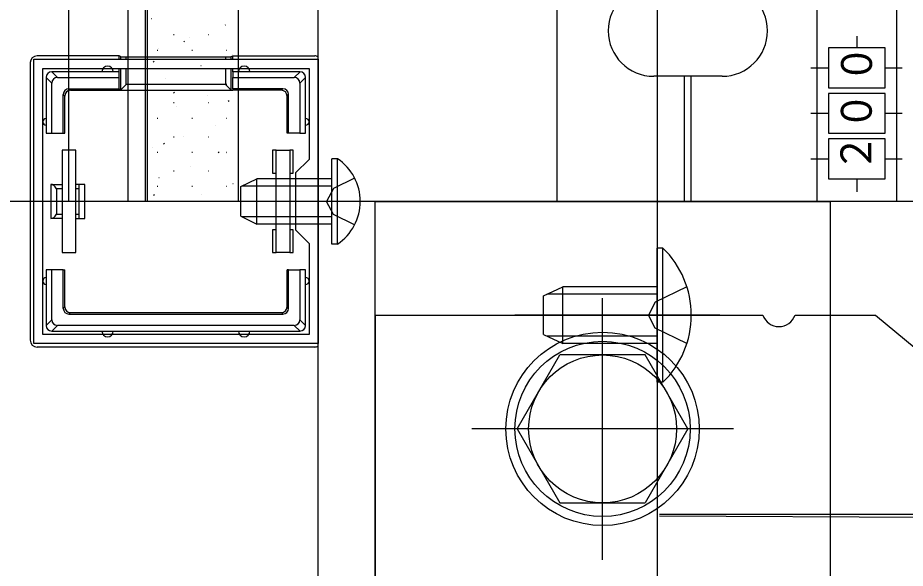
# Model space of a CAD drawing. Units: millimetres, scale not verified. Extents: x -875 to 875, y -1300 to 1292.
# Drawn here: x -286.4 to -208.4, y 204.9 to 253.3 of the extents above; entities that cross this region are included whole.
import ezdxf
from ezdxf.enums import TextEntityAlignment as Align

# ---------------------------------------------------------------- set-up
doc = ezdxf.new("R2010")
doc.units = ezdxf.units.MM
doc.header["$LTSCALE"] = 8
for name, color, linetype in [('0-2_YKK_11', 7, 'Continuous'), ('0-3_YKK_12', 2, 'Continuous'), ('0-4_YKK_13', 4, 'Continuous')]:
    doc.layers.add(name, color=color, linetype=linetype)
doc.styles.add('ＭＳ ゴシック', font='')
doc.styles.get('ＭＳ ゴシック').set_extended_font_data('MS Gothic')

msp = doc.modelspace()

# ---------------------------------------------------------------- linework, layer by layer
at = {"layer": '0-2_YKK_11'}
for points in [[(-259.998, 224.653), (-284.998, 224.653), (-284.998, 249.651), (-259.998, 249.651)], [(-260.798, 225.453), (-284.198, 225.453), (-284.198, 248.851), (-260.798, 248.851), (-260.798, 240.853), (-261.998, 239.653), (-261.998, 234.653), (-260.798, 233.453)]]:
    msp.add_lwpolyline(points, close=True, dxfattribs=at)
at = {"layer": '0-3_YKK_12'}
msp.add_lwpolyline([(-259.998, 850.153), (-230.198, 850.153), (-230.198, 124.153), (-259.998, 124.153)], close=True, dxfattribs=at)
at = {"layer": '0-4_YKK_13'}
for p, q in [((-281.898, 237.153), (-281.898, 297.153)), ((-276.702, 237.153), (-276.702, 297.153)), ((-275.174, 237.153), (-275.174, 297.153)), ((-274.987, 237.153), (-274.987, 297.153)), ((-238.998, 237.153), (-238.998, 297.153)), ((-216.148, 237.153), (-216.148, 297.153)), ((-209.148, 237.153), (-209.148, 297.153)), ((-274.656, 253.201), (-274.665, 253.198)), ((-268.146, 252.666), (-268.156, 252.662)), ((-272.664, 251.787), (-272.714, 251.787)), ((-271.728, 251.238), (-271.811, 251.183)), ((-271.267, 251.561), (-271.276, 251.557)), ((-269.624, 251.787), (-269.674, 251.787)), ((-212.648, 251.688), (-212.648, 250.653)), ((-274.089, 250.412), (-274.139, 250.412)), ((-274.057, 250.573), (-274.066, 250.569)), ((-271.049, 250.412), (-271.099, 250.412)), ((-268.009, 250.412), (-268.059, 250.412)), ((-277.498, 249.952), (-284.699, 249.952)), ((-277.356, 249.887), (-277.498, 249.952)), ((-277.498, 249.651), (-277.498, 249.952)), ((-277.356, 249.887), (-277.356, 249.651)), ((-276.86, 249.861), (-268.136, 249.861)), ((-276.86, 249.651), (-276.86, 249.861)), ((-268.136, 249.861), (-268.136, 249.651)), ((-267.64, 249.887), (-267.498, 249.952)), ((-267.64, 249.651), (-267.64, 249.887)), ((-267.547, 250.037), (-267.557, 250.033)), ((-267.498, 249.952), (-260.297, 249.952)), ((-267.498, 249.651), (-267.498, 249.952)), ((-285.298, 249.353), (-285.298, 224.951)), ((-277.498, 248.552), (-277.498, 248.851)), ((-277.356, 248.851), (-277.356, 246.926)), ((-274.417, 249.458), (-274.5, 249.403)), ((-270.291, 249.065), (-270.3, 249.062)), ((-268.136, 248.851), (-268.136, 247.421)), ((-267.64, 246.926), (-267.64, 248.851)), ((-267.498, 248.552), (-267.498, 248.851)), ((-216.708, 248.903), (-215.148, 248.903)), ((-210.148, 248.903), (-208.673, 248.903)), ((-283.898, 248.059), (-283.398, 247.559)), ((-283.898, 248.052), (-283.898, 244.152)), ((-282.905, 248.052), (-283.405, 248.552)), ((-282.905, 248.052), (-277.498, 248.052)), ((-277.498, 248.052), (-277.498, 248.552)), ((-272.664, 248.797), (-272.714, 248.797)), ((-269.624, 248.797), (-269.674, 248.797)), ((-267.498, 248.552), (-267.498, 248.052)), ((-267.498, 248.052), (-262.091, 248.052)), ((-267.498, 247.052), (-267.498, 248.052)), ((-261.591, 248.552), (-262.091, 248.052)), ((-261.598, 247.559), (-261.098, 248.059)), ((-224.498, 248.153), (-230.498, 248.153)), ((-227.798, 237.153), (-227.798, 248.153)), ((-227.198, 237.153), (-227.198, 248.153)), ((-283.398, 243.152), (-283.398, 247.559)), ((-274.089, 247.422), (-274.139, 247.422)), ((-273.411, 247.96), (-273.42, 247.957)), ((-271.049, 247.422), (-271.099, 247.422)), ((-268.009, 247.422), (-268.059, 247.422)), ((-261.598, 247.559), (-261.598, 243.152)), ((-282.398, 246.552), (-282.267, 246.421)), ((-282.398, 243.152), (-282.398, 246.552)), ((-281.767, 246.921), (-281.898, 247.052)), ((-281.767, 246.921), (-277.498, 246.921)), ((-277.498, 247.052), (-277.498, 246.921)), ((-277.498, 246.921), (-267.498, 246.921)), ((-272.612, 246.735), (-272.696, 246.68)), ((-263.229, 246.921), (-267.498, 246.921)), ((-263.098, 247.052), (-263.229, 246.921)), ((-262.729, 246.421), (-262.598, 246.552)), ((-262.598, 243.152), (-262.598, 246.552)), ((-272.664, 245.807), (-272.714, 245.807)), ((-269.692, 246.436), (-269.701, 246.433)), ((-269.624, 245.807), (-269.674, 245.807)), ((-267.81, 245.996), (-267.893, 245.941)), ((-262.729, 243.152), (-262.729, 246.421)), ((-272.435, 245.465), (-272.444, 245.462)), ((-283.898, 244.152), (-283.898, 243.152)), ((-274.089, 244.432), (-274.139, 244.432)), ((-271.049, 244.432), (-271.099, 244.432)), ((-268.009, 244.432), (-268.059, 244.432)), ((-216.708, 244.903), (-215.148, 244.903)), ((-210.148, 244.903), (-208.673, 244.903)), ((-269.046, 243.824), (-269.055, 243.821)), ((-283.898, 243.152), (-283.398, 243.152)), ((-283.398, 243.152), (-282.398, 243.152)), ((-272.664, 242.817), (-272.714, 242.817)), ((-271.836, 242.836), (-271.845, 242.833)), ((-269.624, 242.817), (-269.674, 242.817)), ((-262.598, 243.152), (-262.729, 243.152)), ((-261.598, 243.152), (-262.598, 243.152)), ((-274.579, 241.865), (-274.588, 241.861)), ((-273.497, 242.232), (-273.58, 242.177)), ((-274.089, 241.442), (-274.139, 241.442)), ((-271.049, 241.442), (-271.099, 241.442)), ((-268.694, 241.493), (-268.777, 241.438)), ((-268.07, 241.329), (-268.079, 241.326)), ((-268.009, 241.442), (-268.059, 241.442)), ((-263.698, 241.652), (-263.998, 241.652)), ((-263.698, 232.652), (-263.698, 241.652)), ((-262.198, 241.652), (-262.498, 241.652)), ((-262.198, 239.652), (-262.198, 241.652)), ((-258.798, 233.403), (-258.798, 240.903)), ((-216.708, 240.903), (-215.148, 240.903)), ((-210.148, 240.903), (-208.673, 240.903)), ((-272.664, 239.827), (-272.714, 239.827)), ((-271.19, 240.224), (-271.199, 240.221)), ((-269.624, 239.827), (-269.674, 239.827)), ((-262.498, 239.652), (-262.198, 239.652)), ((-273.98, 239.236), (-273.99, 239.233)), ((-267.471, 238.7), (-267.48, 238.697)), ((-266.798, 238.453), (-265.398, 239.153)), ((-258.798, 239.153), (-265.398, 239.153)), ((-212.648, 239.153), (-212.648, 237.982)), ((-283.498, 238.652), (-282.498, 238.652)), ((-283.498, 238.652), (-283.498, 235.652)), ((-280.998, 238.652), (-281.298, 238.652)), ((-280.998, 238.27), (-281.298, 238.27)), ((-280.998, 238.27), (-280.998, 238.652)), ((-274.089, 238.452), (-274.139, 238.452)), ((-271.049, 238.452), (-271.099, 238.452)), ((-268.009, 238.452), (-268.059, 238.452)), ((-266.798, 235.853), (-266.798, 238.453)), ((-258.798, 238.499), (-266.707, 238.499)), ((-267.013, 237.153), (-275.174, 237.153)), ((-274.381, 237.729), (-274.465, 237.673)), ((-270.214, 237.729), (-270.223, 237.725)), ((-253.798, 237.153), (-269.298, 237.153)), ((-282.498, 235.652), (-283.498, 235.652)), ((-280.998, 235.652), (-280.498, 235.652)), ((-266.798, 235.853), (-265.398, 235.153)), ((-258.798, 235.808), (-266.707, 235.808)), ((-263.998, 234.652), (-263.998, 232.652)), ((-263.698, 234.652), (-263.998, 234.652)), ((-258.289, 233.403), (-258.798, 233.403)), ((-263.998, 232.652), (-263.698, 232.652)), ((-262.498, 232.652), (-263.698, 232.652)), ((-262.498, 232.652), (-262.198, 232.652)), ((-230.198, 221.253), (-230.198, 233.053)), ((-283.398, 226.745), (-283.398, 231.152)), ((-282.398, 231.152), (-282.267, 231.152)), ((-282.267, 227.883), (-282.267, 231.152)), ((-262.598, 231.152), (-262.729, 231.152)), ((-262.729, 227.883), (-262.729, 231.152)), ((-262.598, 231.152), (-261.598, 231.152)), ((-262.598, 227.752), (-262.598, 231.152)), ((-261.598, 231.152), (-261.598, 226.745)), ((-261.098, 231.152), (-261.598, 231.152)), ((-240.198, 228.853), (-238.498, 229.653)), ((-230.198, 229.653), (-238.498, 229.653)), ((-240.198, 225.453), (-240.198, 228.853)), ((-230.198, 228.999), (-239.889, 228.999)), ((-234.998, 205.653), (-234.998, 228.653)), ((-282.267, 227.883), (-282.398, 227.752)), ((-262.598, 227.752), (-262.729, 227.883)), ((-281.898, 227.252), (-281.767, 227.383)), ((-281.898, 227.252), (-263.098, 227.252)), ((-281.767, 227.383), (-263.229, 227.383)), ((-263.229, 227.383), (-263.098, 227.252)), ((-254.998, 227.153), (-220.912, 227.153)), ((-254.998, 227.153), (-254.998, 147.153)), ((-224.698, 227.153), (-242.698, 227.153)), ((-218.084, 227.153), (-210.998, 227.153)), ((-210.998, 227.153), (-204.998, 222.153)), ((-283.398, 226.745), (-283.898, 226.246)), ((-283.405, 225.752), (-282.905, 226.252)), ((-262.091, 226.252), (-282.905, 226.252)), ((-262.091, 226.252), (-261.591, 225.752)), ((-261.098, 226.246), (-261.598, 226.745)), ((-240.198, 225.453), (-238.498, 224.653)), ((-230.198, 225.308), (-239.889, 225.308)), ((-260.297, 224.352), (-284.699, 224.352)), ((-242.498, 217.153), (-238.756, 223.653)), ((-231.251, 223.653), (-238.756, 223.653)), ((-227.498, 217.153), (-231.24, 223.653)), ((-229.689, 221.253), (-230.198, 221.253)), ((-223.498, 217.153), (-246.498, 217.153)), ((-242.498, 217.153), (-238.756, 210.653)), ((-227.498, 217.153), (-231.24, 210.653)), ((-238.756, 210.653), (-231.24, 210.653)), ((-229.998, 209.653), (-166.997, 209.653)), ((-229.998, 209.505), (-167.434, 209.219))]:
    msp.add_line(p, q, dxfattribs=at)
for points in [[(-303.698, 297.153), (-106.298, 297.153), (-106.298, 237.153), (-303.698, 237.153)], [(-210.148, 247.153), (-210.148, 250.653), (-215.148, 250.653), (-215.148, 247.153)], [(-210.148, 243.153), (-210.148, 246.653), (-215.148, 246.653), (-215.148, 243.153)], [(-210.148, 239.153), (-210.148, 242.653), (-215.148, 242.653), (-215.148, 239.153)], [(-281.298, 241.652), (-282.498, 241.652), (-282.498, 232.652), (-281.298, 232.652)], [(-254.998, 237.153), (-214.998, 237.153), (-214.998, 197.153), (-254.998, 197.153)]]:
    msp.add_lwpolyline(points, close=True, dxfattribs=at)
for points in [[(-275.174, 297.153), (-267.013, 297.153), (-267.013, 237.153)], [(-277.356, 246.926), (-276.86, 247.421), (-276.86, 248.851)], [(-277.498, 248.552), (-278.498, 248.552), (-283.398, 248.552)], [(-281.898, 247.052), (-277.498, 247.052), (-277.498, 248.052)], [(-261.598, 248.552), (-266.498, 248.552), (-267.498, 248.552)], [(-261.598, 243.152), (-261.098, 243.152), (-261.098, 244.152), (-261.098, 248.052)], [(-267.64, 246.926), (-268.136, 247.421), (-276.86, 247.421)], [(-263.098, 247.052), (-267.498, 247.052), (-267.498, 246.921)], [(-282.398, 243.152), (-282.267, 243.152), (-282.267, 246.421)], [(-263.998, 241.652), (-263.998, 239.652), (-263.698, 239.652)], [(-263.698, 241.652), (-262.498, 241.652), (-262.498, 232.652)], [(-258.289, 233.403), (-258.289, 240.903), (-258.798, 240.903)], [(-258.798, 235.153), (-265.398, 235.153), (-265.398, 239.153)], [(-256.789, 239.203), (-258.644, 238.298), (-259.253, 237.153)], [(-282.498, 238.27), (-282.998, 238.27), (-282.998, 236.034), (-282.498, 236.034)], [(-281.298, 236.034), (-280.998, 236.034), (-280.998, 238.27)], [(-280.498, 235.652), (-280.498, 238.652), (-280.998, 238.652)], [(-256.789, 235.103), (-258.644, 236.008), (-259.253, 237.153)], [(-281.298, 235.652), (-280.998, 235.652), (-280.998, 236.034)], [(-262.198, 232.652), (-262.198, 234.652), (-262.498, 234.652)], [(-229.689, 221.253), (-229.689, 233.053), (-230.198, 233.053)], [(-283.398, 231.152), (-283.898, 231.152), (-283.898, 230.152), (-283.898, 226.252)], [(-282.398, 227.752), (-282.398, 231.152), (-283.398, 231.152)], [(-261.098, 226.252), (-261.098, 230.152), (-261.098, 231.152)], [(-230.198, 224.653), (-238.498, 224.653), (-238.498, 229.653)], [(-227.587, 229.653), (-230.365, 228.298), (-230.974, 227.153)], [(-227.587, 224.653), (-230.365, 226.008), (-230.974, 227.153)], [(-283.398, 225.752), (-278.498, 225.752), (-266.498, 225.752), (-261.598, 225.752)]]:
    msp.add_lwpolyline(points, dxfattribs=at)
for radius in [8.5, 7.7, 6.5]:
    msp.add_circle((-234.998, 217.153), radius, dxfattribs=at)
for centre, radius, start, end in [((-230.498, 252.153), 4, 90, 270), ((-224.498, 252.153), 4, 270, 90), ((-278.498, 248.552), 0.5, 0, 180), ((-266.498, 248.552), 0.5, 0, 180), ((-283.398, 248.052), 0.5, 90.77436, 179.22564), ((-283.398, 248.052), 0.5, 179.22564, 180), ((-283.398, 248.052), 0.5, 90, 90.77436), ((-261.598, 248.052), 0.5, 89.22564, 90), ((-261.598, 248.052), 0.5, 0.77436, 89.22564), ((-261.598, 248.052), 0.5, 0, 0.77436), ((-283.898, 244.152), 0.3, 90, 270), ((-261.098, 244.152), 0.3, 270, 90), ((-260.825, 237.153), 4.527, 304.06671, 55.93329), ((-235.431, 227.153), 8.232, 314.2189, 45.7811), ((-283.898, 230.152), 0.3, 90, 270), ((-261.098, 230.152), 0.3, 270, 90), ((-219.498, 227.653), 1.5, 199.47122, 340.52878), ((-283.398, 226.252), 0.5, 180, 180.77436), ((-283.398, 226.252), 0.5, 180.77436, 269.22564), ((-261.598, 226.252), 0.5, 270.77436, 359.22564), ((-261.598, 226.252), 0.5, 359.22564, 0), ((-283.398, 226.252), 0.5, 269.22564, 270), ((-278.498, 225.752), 0.5, 180, 0), ((-266.498, 225.752), 0.5, 180, 0), ((-261.598, 226.252), 0.5, 270, 270.77436)]:
    msp.add_arc(centre, radius, start, end, dxfattribs=at)
for centre, major_axis, ratio, start_param, end_param in [((-284.697, 249.351), (-0.426, 0.426), 0.99628, 5.499651, 7.06672), ((-276.86, 249.891), (0.5, 0), 0.061163, 3.274144, 4.712389), ((-268.136, 249.891), (0.5, 0), 0.061163, 4.712389, 6.150634), ((-260.299, 249.351), (0.426, 0.426), 0.99628, 0.262586, 0.783535), ((-282.891, 247.545), (-0.363, 0.363), 0.973329, 5.511302, 7.055068), ((-262.105, 247.545), (-0.363, -0.363), 0.973329, 2.36971, 3.913476), ((-281.898, 246.552), (-0.354, 0.354), 0.999924, 5.497825, 7.068545), ((-281.767, 246.421), (-0.354, 0.354), 0.999924, 5.497825, 7.068545), ((-277.365, 247.421), (0, -0.5), 0.133333, 0, 0.132552), ((-267.631, 247.421), (0, -0.5), 0.133333, 6.150634, 6.283185), ((-263.229, 246.421), (0.354, 0.354), 0.999924, 5.497825, 7.068545), ((-263.098, 246.552), (0.354, 0.354), 0.999924, 5.497825, 7.068545), ((-283.498, 237.152), (0, -1.5), 0.5, 2.411865, 3.141593), ((-283.498, 237.152), (0, -1.5), 0.5, 0, 0.729728), ((-281.767, 227.883), (-0.354, -0.354), 0.999924, 5.497825, 7.068545), ((-263.229, 227.883), (0.354, -0.354), 0.999924, 5.497825, 7.068545), ((-281.898, 227.752), (-0.354, -0.354), 0.999924, 5.497825, 7.068545), ((-263.098, 227.752), (0.354, -0.354), 0.999924, 5.497825, 7.068545), ((-282.891, 226.759), (-0.363, -0.363), 0.973329, 5.511302, 7.055068), ((-262.105, 226.759), (0.363, -0.363), 0.973329, 5.511302, 7.055068), ((-284.697, 224.953), (-0.426, -0.426), 0.99628, 5.499651, 7.06672), ((-260.299, 224.953), (0.426, -0.426), 0.99628, 5.499651, 6.0206)]:
    msp.add_ellipse(centre, major_axis=major_axis, ratio=ratio, start_param=start_param, end_param=end_param, dxfattribs=at)

# ---------------------------------------------------------------- texts
at = {"layer": '0-4_YKK_13', "style": 'ＭＳ ゴシック', "width": 0.9}
for s, p in [('０', (-210.508, 247.573)), ('０', (-210.527, 243.436)), ('２', (-210.566, 239.748))]:
    msp.add_text(s, height=2.711, rotation=90, dxfattribs=at).set_placement(p, align=Align.BOTTOM_LEFT)

doc.saveas('drawing.dxf')
